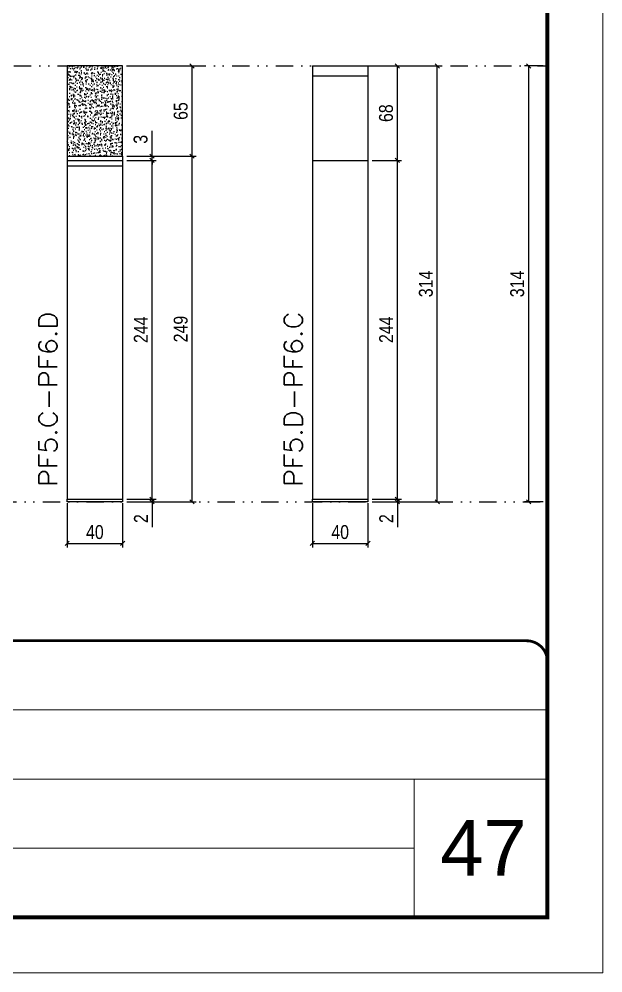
# Model space of a CAD drawing. Extents: x 14400 to 24104, y -21631 to 6985.
# Drawn here: x 18648 to 19068, y -6700 to -6013 of the extents above; entities that cross this region are included whole.
import ezdxf

# ---------------------------------------------------------------- set-up
doc = ezdxf.new("R2010")
doc.units = 0
for name, pattern in [('CONTINUO', [0]), ('DASHED', [0.75, 0.5, -0.25]), ('DIVIDE2', [0.625, 0.25, -0.125, 0, -0.125, 0, -0.125])]:
    doc.linetypes.add(name, pattern=pattern)
for name, color, linetype, lineweight in [('CARIMBO', 255, 'Continuous', 9), ('Folhas', 255, 'Continuous', 9), ('SARRAFO DE PRESSAO', 251, 'DASHED', 9), ('Texto Seção', 7, 'Continuous', 15)]:
    doc.layers.add(name, color=color, linetype=linetype, lineweight=lineweight)
for name, color, linetype in [('COTA', 241, 'Continuous'), ('Nível', 160, 'Continuous'), ('Painéis', 200, 'Continuous'), ('SARR_2.2x7', 40, 'Continuous')]:
    doc.layers.add(name, color=color, linetype=linetype)
doc.styles.add('ARIAL', font='arial.ttf')
doc.styles.add('COTA TECNICA', font='techl___.ttf', dxfattribs={"height": 10})
doc.styles.add('COTA TECNICA-50', font='techl___.ttf', dxfattribs={"height": 10})
doc.styles.add('REGUA-120', font='ROMANS.shx', dxfattribs={"height": 15})
doc.dimstyles.new('COTA PAINEL-50', dxfattribs={"dimtxt": 10, "dimasz": 3, "dimexe": 3, "dimexo": 3, "dimgap": 3, "dimtad": 1, "dimdec": 1, "dimzin": 12, "dimdsep": 46, "dimtxsty": 'COTA TECNICA-50', "dimblk1": 'OBLIQUE', "dimblk2": 'OBLIQUE', "dimsah": 1, "dimcen": 0.9, "dimclrd": 4, "dimclre": 4, "dimclrt": 240, "dimadec": 1, "dimazin": 3, "dimtfac": 1, "dimtdec": 1, "dimtmove": 0, "dimatfit": 3, "dimfxl": 1, "dimtolj": 1, "dimtzin": 12, "dimarcsym": 0})
doc.dimstyles.new('PAINEL', dxfattribs={"dimtxt": 10, "dimasz": 3, "dimexe": 3, "dimexo": 3, "dimgap": 3, "dimtad": 1, "dimdec": 1, "dimzin": 12, "dimdsep": 46, "dimtxsty": 'COTA TECNICA', "dimblk1": 'OBLIQUE', "dimblk2": 'OBLIQUE', "dimsah": 1, "dimcen": 0.9, "dimclrd": 4, "dimclre": 4, "dimclrt": 240, "dimadec": 1, "dimazin": 3, "dimtfac": 1, "dimtdec": 1, "dimtmove": 0, "dimatfit": 3, "dimfxl": 1, "dimtolj": 1, "dimtzin": 12, "dimarcsym": 0})

# ---------------------------------------------------------------- blocks, each defined once
blk = doc.blocks.new('9999999999')
at = {"color": 30, "linetype": 'CONTINUO'}
for p, q in [((98564.56, 34379.64), (99583.98, 34379.64)), ((98564.56, 34329.83), (99487.98, 34329.83)), ((99583.98, 34329.83), (99487.98, 34329.83)), ((99487.98, 34329.83), (99487.98, 34230.21)), ((98564.56, 34280.02), (99487.98, 34280.02))]:
    blk.add_line(p, q, dxfattribs=at)
at = {"color": 30, "linetype": 'CONTINUO', "const_width": 2}
blk.add_lwpolyline([(99583.98, 34230.21), (99583.98, 34414.45, 0.414214), (99568.98, 34429.45), (98228.98, 34429.45, 0.414214), (98213.98, 34414.45), (98213.98, 34245.21, 0.414214), (98228.98, 34230.21), (99583.98, 34230.21)], format="xyb", dxfattribs=at)
at = {"layer": 'Folhas'}
blk.add_lwpolyline([(98138.98, 34190.21), (99623.98, 34190.21), (99623.98, 35240.21), (98138.98, 35240.21)], close=True, dxfattribs=at)
at = {"layer": 'Folhas', "color": 30, "const_width": 3}
blk.add_lwpolyline([(98213.98, 34230.21), (99583.98, 34230.21), (99583.98, 35200.21), (98213.98, 35200.21)], close=True, dxfattribs=at)
blk = doc.blocks.new('_Oblique')
at = {"color": 0, "linetype": 'ByBlock', "lineweight": -2}
blk.add_line((-0.5, -0.5), (0.5, 0.5), dxfattribs=at)
blk = doc.blocks.new('*D2299')
at = {"layer": 'COTA', "color": 4, "lineweight": -2, "transparency": 16777216}
for p, q in [((19025.47, -6046.32), (19011.97, -6046.32)), ((19014.97, -6360.32), (19014.97, -6046.32)), ((19025.47, -6360.32), (19011.97, -6360.32))]:
    blk.add_line(p, q, dxfattribs=at)
at = {"layer": 'Defpoints', "color": 0, "transparency": 16777216}
for p in [(19014.97, -6046.32), (19028.47, -6046.32), (19028.47, -6360.32)]:
    blk.add_point(p, dxfattribs=at)
at = {"layer": 'COTA', "color": 4, "lineweight": -2, "transparency": 16777216, "xscale": 3, "yscale": 3, "zscale": 3}
for p, rotation in [((19014.97, -6046.32), 90), ((19014.97, -6360.32), 270)]:
    blk.add_blockref('_Oblique', p, dxfattribs=dict(at, rotation=rotation))
at = {"layer": 'COTA', "color": 240, "transparency": 16777216, "insert": (19006.75, -6203.32), "char_height": 10, "attachment_point": 5, "rotation": 90, "style": 'COTA TECNICA'}
blk.add_mtext('\\A1;314', dxfattribs=at)
blk = doc.blocks.new('*D2289')
at = {"layer": 'COTA', "color": 4, "lineweight": -2, "transparency": 16777216}
for p, q in [((18682.41, -6361.32), (18682.41, -6393.21)), ((18722.41, -6361.32), (18722.41, -6393.21)), ((18682.41, -6390.21), (18722.41, -6390.21))]:
    blk.add_line(p, q, dxfattribs=at)
at = {"layer": 'Defpoints', "color": 0, "transparency": 16777216}
for p in [(18682.41, -6358.32), (18722.41, -6358.32), (18722.41, -6390.21)]:
    blk.add_point(p, dxfattribs=at)
at = {"layer": 'COTA', "color": 4, "lineweight": -2, "transparency": 16777216, "xscale": 3, "yscale": 3, "zscale": 3, "rotation": 180}
blk.add_blockref('_Oblique', (18682.41, -6390.21), dxfattribs=at)
at = {"layer": 'COTA', "color": 4, "lineweight": -2, "transparency": 16777216, "xscale": 3, "yscale": 3, "zscale": 3}
blk.add_blockref('_Oblique', (18722.41, -6390.21), dxfattribs=at)
at = {"layer": 'COTA', "color": 240, "transparency": 16777216, "insert": (18702.41, -6382.11), "char_height": 10, "attachment_point": 5, "style": 'COTA TECNICA'}
blk.add_mtext('\\A1;40', dxfattribs=at)
blk = doc.blocks.new('*D2290')
at = {"layer": 'COTA', "color": 4, "lineweight": -2, "transparency": 16777216}
for p, q in [((18725.41, -6358.32), (18746.6, -6358.32)), ((18725.41, -6360.32), (18746.6, -6360.32)), ((18743.6, -6358.32), (18743.6, -6355.32)), ((18743.6, -6358.32), (18743.6, -6360.32)), ((18743.6, -6360.32), (18743.6, -6378.43))]:
    blk.add_line(p, q, dxfattribs=at)
at = {"layer": 'Defpoints', "color": 0, "transparency": 16777216}
for p in [(18722.41, -6358.32), (18722.41, -6360.32), (18743.6, -6358.32)]:
    blk.add_point(p, dxfattribs=at)
at = {"layer": 'COTA', "color": 4, "lineweight": -2, "transparency": 16777216, "xscale": 3, "yscale": 3, "zscale": 3}
for p, rotation in [((18743.6, -6358.32), 270), ((18743.6, -6360.32), 90)]:
    blk.add_blockref('_Oblique', p, dxfattribs=dict(at, rotation=rotation))
at = {"layer": 'COTA', "color": 240, "transparency": 16777216, "insert": (18735.6, -6372.37), "char_height": 10, "attachment_point": 5, "rotation": 90, "style": 'COTA TECNICA-50'}
blk.add_mtext('\\A1;2', dxfattribs=at)
blk = doc.blocks.new('*D2291')
at = {"layer": 'COTA', "color": 4, "lineweight": -2, "transparency": 16777216}
for p, q in [((18725.41, -6111.32), (18775.4, -6111.32)), ((18772.4, -6360.32), (18772.4, -6111.32)), ((18725.41, -6360.32), (18775.4, -6360.32))]:
    blk.add_line(p, q, dxfattribs=at)
at = {"layer": 'Defpoints', "color": 0, "transparency": 16777216}
for p in [(18722.41, -6111.32), (18772.4, -6111.32), (18722.41, -6360.32)]:
    blk.add_point(p, dxfattribs=at)
at = {"layer": 'COTA', "color": 4, "lineweight": -2, "transparency": 16777216, "xscale": 3, "yscale": 3, "zscale": 3}
for p, rotation in [((18772.4, -6111.32), 90), ((18772.4, -6360.32), 270)]:
    blk.add_blockref('_Oblique', p, dxfattribs=dict(at, rotation=rotation))
at = {"layer": 'COTA', "color": 240, "transparency": 16777216, "insert": (18764.3, -6235.82), "char_height": 10, "attachment_point": 5, "rotation": 90, "style": 'COTA TECNICA-50'}
blk.add_mtext('\\A1;249', dxfattribs=at)
blk = doc.blocks.new('*D2310')
at = {"layer": 'COTA', "color": 4, "lineweight": -2, "transparency": 16777216}
for p, q in [((18725.41, -6046.32), (18775.4, -6046.32)), ((18772.4, -6111.32), (18772.4, -6046.32)), ((18725.41, -6111.32), (18775.4, -6111.32))]:
    blk.add_line(p, q, dxfattribs=at)
at = {"layer": 'Defpoints', "color": 0, "transparency": 16777216}
for p in [(18722.41, -6046.32), (18772.4, -6046.32), (18722.41, -6111.32)]:
    blk.add_point(p, dxfattribs=at)
at = {"layer": 'COTA', "color": 4, "lineweight": -2, "transparency": 16777216, "xscale": 3, "yscale": 3, "zscale": 3}
for p, rotation in [((18772.4, -6046.32), 90), ((18772.4, -6111.32), 270)]:
    blk.add_blockref('_Oblique', p, dxfattribs=dict(at, rotation=rotation))
at = {"layer": 'COTA', "color": 240, "transparency": 16777216, "insert": (18764.29, -6078.82), "char_height": 10, "attachment_point": 5, "rotation": 90, "style": 'COTA TECNICA'}
blk.add_mtext('\\A1;65', dxfattribs=at)
blk = doc.blocks.new('*D2292')
at = {"layer": 'COTA', "color": 4, "lineweight": -2, "transparency": 16777216}
for p, q in [((18859.15, -6361.32), (18859.15, -6393.21)), ((18899.15, -6361.32), (18899.15, -6393.21)), ((18859.15, -6390.21), (18899.15, -6390.21))]:
    blk.add_line(p, q, dxfattribs=at)
at = {"layer": 'Defpoints', "color": 0, "transparency": 16777216}
for p in [(18859.15, -6358.32), (18899.15, -6358.32), (18899.15, -6390.21)]:
    blk.add_point(p, dxfattribs=at)
at = {"layer": 'COTA', "color": 4, "lineweight": -2, "transparency": 16777216, "xscale": 3, "yscale": 3, "zscale": 3, "rotation": 180}
blk.add_blockref('_Oblique', (18859.15, -6390.21), dxfattribs=at)
at = {"layer": 'COTA', "color": 4, "lineweight": -2, "transparency": 16777216, "xscale": 3, "yscale": 3, "zscale": 3}
blk.add_blockref('_Oblique', (18899.15, -6390.21), dxfattribs=at)
at = {"layer": 'COTA', "color": 240, "transparency": 16777216, "insert": (18879.15, -6382.11), "char_height": 10, "attachment_point": 5, "style": 'COTA TECNICA'}
blk.add_mtext('\\A1;40', dxfattribs=at)
blk = doc.blocks.new('*D2293')
at = {"layer": 'COTA', "color": 4, "lineweight": -2, "transparency": 16777216}
for p, q in [((18902.15, -6358.32), (18923.34, -6358.32)), ((18902.15, -6360.32), (18923.34, -6360.32)), ((18920.34, -6358.32), (18920.34, -6355.32)), ((18920.34, -6358.32), (18920.34, -6360.32)), ((18920.34, -6360.32), (18920.34, -6378.43))]:
    blk.add_line(p, q, dxfattribs=at)
at = {"layer": 'Defpoints', "color": 0, "transparency": 16777216}
for p in [(18899.15, -6358.32), (18899.15, -6360.32), (18920.34, -6358.32)]:
    blk.add_point(p, dxfattribs=at)
at = {"layer": 'COTA', "color": 4, "lineweight": -2, "transparency": 16777216, "xscale": 3, "yscale": 3, "zscale": 3}
for p, rotation in [((18920.34, -6358.32), 270), ((18920.34, -6360.32), 90)]:
    blk.add_blockref('_Oblique', p, dxfattribs=dict(at, rotation=rotation))
at = {"layer": 'COTA', "color": 240, "transparency": 16777216, "insert": (18912.34, -6372.37), "char_height": 10, "attachment_point": 5, "rotation": 90, "style": 'COTA TECNICA-50'}
blk.add_mtext('\\A1;2', dxfattribs=at)
blk = doc.blocks.new('*D2294')
at = {"layer": 'COTA', "color": 4, "lineweight": -2, "transparency": 16777216}
for p, q in [((18902.15, -6046.32), (18952.14, -6046.32)), ((18949.14, -6360.32), (18949.14, -6046.32)), ((18902.15, -6360.32), (18952.14, -6360.32))]:
    blk.add_line(p, q, dxfattribs=at)
at = {"layer": 'Defpoints', "color": 0, "transparency": 16777216}
for p in [(18899.15, -6046.32), (18949.14, -6046.32), (18899.15, -6360.32)]:
    blk.add_point(p, dxfattribs=at)
at = {"layer": 'COTA', "color": 4, "lineweight": -2, "transparency": 16777216, "xscale": 3, "yscale": 3, "zscale": 3}
for p, rotation in [((18949.14, -6046.32), 90), ((18949.14, -6360.32), 270)]:
    blk.add_blockref('_Oblique', p, dxfattribs=dict(at, rotation=rotation))
at = {"layer": 'COTA', "color": 240, "transparency": 16777216, "insert": (18940.92, -6203.32), "char_height": 10, "attachment_point": 5, "rotation": 90, "style": 'COTA TECNICA-50'}
blk.add_mtext('\\A1;314', dxfattribs=at)
blk = doc.blocks.new('*D2311')
at = {"layer": 'COTA', "color": 4, "lineweight": -2, "transparency": 16777216}
for p, q in [((18902.15, -6114.32), (18923.34, -6114.32)), ((18920.34, -6358.32), (18920.34, -6114.32)), ((18902.15, -6358.32), (18923.34, -6358.32))]:
    blk.add_line(p, q, dxfattribs=at)
at = {"layer": 'Defpoints', "color": 0, "transparency": 16777216}
for p in [(18899.15, -6114.32), (18920.34, -6114.32), (18899.15, -6358.32)]:
    blk.add_point(p, dxfattribs=at)
at = {"layer": 'COTA', "color": 4, "lineweight": -2, "transparency": 16777216, "xscale": 3, "yscale": 3, "zscale": 3}
for p, rotation in [((18920.34, -6114.32), 90), ((18920.34, -6358.32), 270)]:
    blk.add_blockref('_Oblique', p, dxfattribs=dict(at, rotation=rotation))
at = {"layer": 'COTA', "color": 240, "transparency": 16777216, "insert": (18912.27, -6236.32), "char_height": 10, "attachment_point": 5, "rotation": 90, "style": 'COTA TECNICA'}
blk.add_mtext('\\A1;244', dxfattribs=at)
blk = doc.blocks.new('*D2312')
at = {"layer": 'COTA', "color": 4, "lineweight": -2, "transparency": 16777216}
for p, q in [((18902.15, -6046.32), (18923.34, -6046.32)), ((18920.34, -6114.32), (18920.34, -6046.32)), ((18902.15, -6114.32), (18923.34, -6114.32))]:
    blk.add_line(p, q, dxfattribs=at)
at = {"layer": 'Defpoints', "color": 0, "transparency": 16777216}
for p in [(18899.15, -6046.32), (18920.34, -6046.32), (18899.15, -6114.32)]:
    blk.add_point(p, dxfattribs=at)
at = {"layer": 'COTA', "color": 4, "lineweight": -2, "transparency": 16777216, "xscale": 3, "yscale": 3, "zscale": 3}
for p, rotation in [((18920.34, -6046.32), 90), ((18920.34, -6114.32), 270)]:
    blk.add_blockref('_Oblique', p, dxfattribs=dict(at, rotation=rotation))
at = {"layer": 'COTA', "color": 240, "transparency": 16777216, "insert": (18912.22, -6080.32), "char_height": 10, "attachment_point": 5, "rotation": 90, "style": 'COTA TECNICA'}
blk.add_mtext('\\A1;68', dxfattribs=at)
blk = doc.blocks.new('*D2319')
at = {"layer": 'COTA', "color": 4, "lineweight": -2, "transparency": 16777216}
for p, q in [((18725.41, -6114.32), (18746.6, -6114.32)), ((18743.6, -6358.32), (18743.6, -6114.32)), ((18725.41, -6358.32), (18746.6, -6358.32))]:
    blk.add_line(p, q, dxfattribs=at)
at = {"layer": 'Defpoints', "color": 0, "transparency": 16777216}
for p in [(18722.41, -6114.32), (18743.6, -6114.32), (18722.41, -6358.32)]:
    blk.add_point(p, dxfattribs=at)
at = {"layer": 'COTA', "color": 4, "lineweight": -2, "transparency": 16777216, "xscale": 3, "yscale": 3, "zscale": 3}
for p, rotation in [((18743.6, -6114.32), 90), ((18743.6, -6358.32), 270)]:
    blk.add_blockref('_Oblique', p, dxfattribs=dict(at, rotation=rotation))
at = {"layer": 'COTA', "color": 240, "transparency": 16777216, "insert": (18735.53, -6236.32), "char_height": 10, "attachment_point": 5, "rotation": 90, "style": 'COTA TECNICA'}
blk.add_mtext('\\A1;244', dxfattribs=at)
blk = doc.blocks.new('*D2320')
at = {"layer": 'COTA', "color": 4, "lineweight": -2, "transparency": 16777216}
for p, q in [((18743.6, -6111.32), (18743.6, -6092.99)), ((18725.41, -6111.32), (18746.6, -6111.32)), ((18725.41, -6114.32), (18746.6, -6114.32)), ((18743.6, -6114.32), (18743.6, -6111.32)), ((18743.6, -6114.32), (18743.6, -6117.32))]:
    blk.add_line(p, q, dxfattribs=at)
at = {"layer": 'Defpoints', "color": 0, "transparency": 16777216}
for p in [(18722.41, -6111.32), (18722.41, -6114.32), (18743.6, -6111.32)]:
    blk.add_point(p, dxfattribs=at)
at = {"layer": 'COTA', "color": 4, "lineweight": -2, "transparency": 16777216, "xscale": 3, "yscale": 3, "zscale": 3}
for p, rotation in [((18743.6, -6111.32), 270), ((18743.6, -6114.32), 90)]:
    blk.add_blockref('_Oblique', p, dxfattribs=dict(at, rotation=rotation))
at = {"layer": 'COTA', "color": 240, "transparency": 16777216, "insert": (18735.38, -6099.15), "char_height": 10, "attachment_point": 5, "rotation": 90, "style": 'COTA TECNICA'}
blk.add_mtext('\\A1;3', dxfattribs=at)

msp = doc.modelspace()

# ---------------------------------------------------------------- hatches: boundary and pattern name
at = {"layer": 'COTA'}
h = msp.add_hatch(dxfattribs=at)
h.set_pattern_fill('AR-CONC', color=256, scale=0.03)
h.set_pattern_definition([(50, (-39.6436, -10339.176), (5.4655401, -0.4781726), [0.5715, -6.2865]), (355, (-39.6436, -10339.176), (-1.0573026, 5.7317054), [0.4572, -5.0292175]), (100.451445, (-39.188, -10339.216), (4.4082374, 5.2535326), [0.4857003, -5.3427073]), (46.1842, (-39.6436, -10337.652), (8.1323712, -1.2612698), [0.85725, -9.42975]), (96.635558, (-38.966, -10337.757), (7.122124, 7.4227837), [0.7285507, -8.0140682]), (351.18415, (-39.6436, -10337.652), (7.122124, 7.4227837), [0.685799, -7.543792]), (21, (-38.8816, -10338.033), (4.5484317, -3.0679559), [0.5715, -6.2865]), (326, (-38.8816, -10338.033), (1.8540609, 5.525639), [0.4572, -5.0292]), (71.451445, (-38.5025, -10338.2886), (6.4024926, 2.457683), [0.4857003, -5.3426981]), (37.5, (-39.6436, -10339.176), (0.0926581, 2.53665117), [0, -4.96824, 0, -5.1054, 0, -5.04825]), (7.5, (-39.6436, -10339.176), (2.00458988, 3.00541724), [0, -2.91084, 0, -4.85394, 0, -1.92405]), (327.5, (-41.3428, -10339.176), (4.06771786, -0.17186232), [0, -1.905, 0, -5.9436, 0, -7.8867]), (317.5, (-42.1048, -10339.176), (4.44387544, 0.7627947), [0, -2.4765, 0, -3.94716, 0, -5.6007])])
h.paths.add_polyline_path([(18722.41, -6046.32), (18682.41, -6046.32), (18682.41, -6111.32), (18722.41, -6111.32)])

# ---------------------------------------------------------------- linework, layer by layer
msp.add_lwpolyline([(18682.41, -6111.32), (18722.41, -6111.32), (18722.41, -6046.32), (18682.41, -6046.32)], close=True, dxfattribs=at)
at = {"layer": 'Nível', "color": 4, "linetype": 'DIVIDE2', "ltscale": 50}
for p, q in [((18015.03, -6046.32), (19028.47, -6046.32)), ((17658.47, -6360.32), (19028.47, -6360.32))]:
    msp.add_line(p, q, dxfattribs=at)
at = {"layer": 'Painéis'}
for p, q in [((18859.15, -6046.32), (18859.15, -6358.32)), ((18859.15, -6046.32), (18899.15, -6046.32)), ((18899.15, -6046.32), (18899.15, -6358.32)), ((18682.41, -6111.32), (18682.41, -6358.32)), ((18682.41, -6111.32), (18722.41, -6111.32)), ((18682.41, -6114.32), (18722.41, -6114.32)), ((18722.41, -6111.32), (18722.41, -6358.32)), ((18859.15, -6114.32), (18899.15, -6114.32)), ((18682.41, -6358.32), (18722.41, -6358.32)), ((18682.41, -6360.32), (18682.41, -6358.32)), ((18722.41, -6360.32), (18682.41, -6360.32)), ((18722.41, -6358.32), (18722.41, -6360.32)), ((18859.15, -6358.32), (18899.15, -6358.32)), ((18859.15, -6360.32), (18859.15, -6358.32)), ((18899.15, -6360.32), (18859.15, -6360.32)), ((18899.15, -6358.32), (18899.15, -6360.32))]:
    msp.add_line(p, q, dxfattribs=at)
at = {"layer": 'SARR_2.2x7'}
for p, q in [((18859.15, -6053.32), (18899.15, -6053.32)), ((18682.41, -6118.32), (18722.41, -6118.32))]:
    msp.add_line(p, q, dxfattribs=at)

# ---------------------------------------------------------------- block references
at = {"layer": 'SARRAFO DE PRESSAO', "color": 6, "linetype": 'ByBlock'}
msp.add_blockref('9999999999', (-80555.51, -40889.8), dxfattribs=at)

# ---------------------------------------------------------------- texts
at = {"layer": 'CARIMBO', "style": 'ARIAL'}
msp.add_text('47', height=40, dxfattribs=at).set_placement((18951.33, -6629.46))
at = {"layer": 'Texto Seção', "style": 'REGUA-120', "width": 1.1}
for s, p in [('PF5.C-PF6.D', (18675.16, -6349.55)), ('PF5.D-PF6.C', (18851.9, -6349.55))]:
    msp.add_text(s, height=13, rotation=90, dxfattribs=at).set_placement(p)

# ---------------------------------------------------------------- dimensions: what is measured, and where the dimension line sits
at = {"layer": 'COTA'}
for base, p1, p2, dimstyle, picture, middle in [((18772.4, -6046.32), (18722.41, -6111.32), (18722.41, -6046.32), 'PAINEL', '*D2310', (18764.29, -6078.82)), ((18949.14, -6046.32), (18899.15, -6360.32), (18899.15, -6046.32), 'COTA PAINEL-50', '*D2294', (18940.92, -6203.32)), ((18920.34, -6046.32), (18899.15, -6114.32), (18899.15, -6046.32), 'PAINEL', '*D2312', (18912.22, -6080.32)), ((19014.97, -6046.32), (19028.47, -6360.32), (19028.47, -6046.32), 'PAINEL', '*D2299', (19006.75, -6203.32)), ((18743.6, -6111.32), (18722.41, -6114.32), (18722.41, -6111.32), 'PAINEL', '*D2320', (18735.38, -6099.15)), ((18772.4, -6111.32), (18722.41, -6360.32), (18722.41, -6111.32), 'COTA PAINEL-50', '*D2291', (18764.3, -6235.82)), ((18743.6, -6114.32), (18722.41, -6358.32), (18722.41, -6114.32), 'PAINEL', '*D2319', (18735.53, -6236.32)), ((18920.34, -6114.32), (18899.15, -6358.32), (18899.15, -6114.32), 'PAINEL', '*D2311', (18912.27, -6236.32))]:
    dim = msp.add_linear_dim(base=base, p1=p1, p2=p2, angle=90, dimstyle=dimstyle, dxfattribs=at)
    dim.commit()
    dim.dimension.update_dxf_attribs({"geometry": picture, "text_midpoint": middle})
for base, p1, p2, picture, middle in [((18722.41, -6390.21), (18682.41, -6358.32), (18722.41, -6358.32), '*D2289', (18702.41, -6382.11)), ((18899.15, -6390.21), (18859.15, -6358.32), (18899.15, -6358.32), '*D2292', (18879.15, -6382.11))]:
    dim = msp.add_linear_dim(base=base, p1=p1, p2=p2, dimstyle='PAINEL', override={"dimarcsym": 2}, dxfattribs=at)
    dim.commit()
    dim.dimension.update_dxf_attribs({"geometry": picture, "text_midpoint": middle})
for base, p1, p2, picture, middle in [((18743.6, -6358.32), (18722.41, -6360.32), (18722.41, -6358.32), '*D2290', (18743.6, -6372.37)), ((18920.34, -6358.32), (18899.15, -6360.32), (18899.15, -6358.32), '*D2293', (18920.34, -6372.37))]:
    dim = msp.add_linear_dim(base=base, p1=p1, p2=p2, angle=90, dimstyle='COTA PAINEL-50', dxfattribs=at)
    dim.commit()
    dim.dimension.update_dxf_attribs({"geometry": picture, "text_midpoint": middle, "dimtype": 160})

doc.saveas('drawing.dxf')
